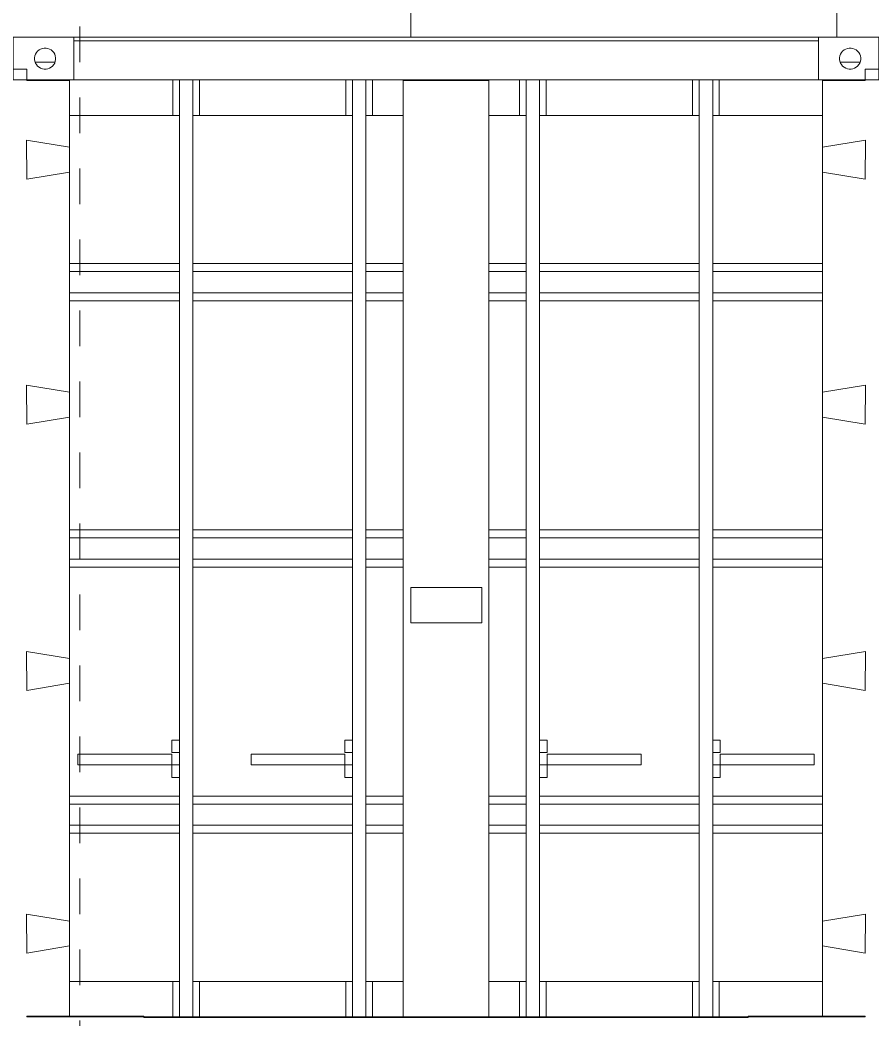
# Model space of a CAD drawing. Header units: metres. Extents: x -3 to 469, y -13 to 19.
# Drawn here: x 282.17 to 284.57, y 2.904 to 5.719 of the extents above; entities that cross this region are included whole.
import ezdxf

# ---------------------------------------------------------------- set-up
doc = ezdxf.new("R2010")
doc.units = ezdxf.units.M
doc.linetypes.add('Grid Line', pattern=[0.022225, 0.0127, -0.003175, 0.003175, -0.003175])
doc.layers.add('0-1', color=7, linetype='Continuous', lineweight=5)
doc.layers.add('A-DETL-5', color=7, linetype='Continuous', lineweight=9)
for name, color, linetype, lineweight, true_color in [('A-FLOR-2', 7, 'Continuous', 9, 0xaaaaaa), ('A-GENM-1', 7, 'Continuous', 9, 0xaaaaaa), ('A-WALL-1', 7, 'Continuous', 9, 0xaaaaaa), ('A-WALL-PATT-2', 7, 'Continuous', 5, 0x5f5f5f), ('S-GRID-1', 9, 'Grid Line', 5, 0x808080), ('S-STRS-1', 7, 'Continuous', 9, 0xaaaaaa)]:
    doc.layers.add(name, color=color, linetype=linetype, lineweight=lineweight, true_color=true_color)

# ---------------------------------------------------------------- blocks, each defined once
blk = doc.blocks.new('PL 35742 - PL 35742-329931-FACHADA 03')
at = {"layer": 'A-GENM-1'}
for p, q in [((-3.7428, 5.55), (-3.7428, 2.91)), ((-3.7048, 5.55), (-3.7428, 5.55)), ((-3.7048, 2.91), (-3.7048, 5.55)), ((-3.7428, 2.91), (-3.7048, 2.91))]:
    blk.add_line(p, q, dxfattribs=at)
blk = doc.blocks.new('Viga-002 35748 - Viga-002 35748-329957-FACHADA 03')
at = {"layer": 'A-GENM-1'}
for p, q in [((-3.7613, 5.45), (-3.7613, 5.55)), ((-3.7613, 5.55), (-3.7428, 5.55)), ((-3.7048, 5.55), (-3.6863, 5.55)), ((-3.6863, 5.55), (-3.6863, 5.45)), ((-3.7428, 5.45), (-3.7613, 5.45)), ((-3.6863, 5.45), (-3.7048, 5.45))]:
    blk.add_line(p, q, dxfattribs=at)
blk = doc.blocks.new('PL 35757 - PL 35757-329971-FACHADA 03')
at = {"layer": 'A-GENM-1'}
for p, q in [((-3.2552, 5.55), (-3.2552, 2.91)), ((-3.2172, 5.55), (-3.2552, 5.55)), ((-3.2172, 2.91), (-3.2172, 5.55)), ((-3.2552, 2.91), (-3.2172, 2.91))]:
    blk.add_line(p, q, dxfattribs=at)
blk = doc.blocks.new('Viga-002 35758 - Viga-002 35758-329983-FACHADA 03')
at = {"layer": 'A-GENM-1'}
for p, q in [((-3.2736, 5.45), (-3.2736, 5.55)), ((-3.2736, 5.55), (-3.2552, 5.55)), ((-3.2172, 5.55), (-3.1986, 5.55)), ((-3.1986, 5.55), (-3.1986, 5.45)), ((-3.2552, 5.45), (-3.2736, 5.45)), ((-3.1986, 5.45), (-3.2172, 5.45))]:
    blk.add_line(p, q, dxfattribs=at)
blk = doc.blocks.new('Viga-002 35763 - Viga-002 35763-329997-FACHADA 03')
at = {"layer": 'A-GENM-1'}
for p, q in [((-4.0671, 4.02), (-4.0671, 4.12)), ((-4.0671, 4.12), (-3.8671, 4.12)), ((-3.8671, 4.12), (-3.8671, 4.02)), ((-3.8671, 4.02), (-4.0671, 4.02))]:
    blk.add_line(p, q, dxfattribs=at)
blk = doc.blocks.new('Viga-002 35768 - Viga-002 35768-330011-FACHADA 03')
at = {"layer": 'A-GENM-1'}
for p, q in [((-3.705, 3.69), (-3.6839, 3.69)), ((-3.6839, 3.69), (-3.6839, 3.6548)), ((-3.705, 3.6548), (-3.6839, 3.6548))]:
    blk.add_line(p, q, dxfattribs=at)
blk = doc.blocks.new('Viga-002 35773 - Viga-002 35773-330025-FACHADA 03')
at = {"layer": 'A-GENM-1'}
for p, q in [((-3.6839, 3.62), (-3.6839, 3.65)), ((-3.6839, 3.65), (-3.4191, 3.65)), ((-3.4191, 3.65), (-3.4191, 3.62)), ((-3.6839, 3.62), (-3.4191, 3.62))]:
    blk.add_line(p, q, dxfattribs=at)
blk = doc.blocks.new('Viga-002 35778 - Viga-002 35778-330039-FACHADA 03')
at = {"layer": 'A-GENM-1'}
for p, q in [((-3.705, 3.62), (-3.6839, 3.62)), ((-3.6839, 3.62), (-3.6839, 3.5848)), ((-3.705, 3.5848), (-3.6839, 3.5848))]:
    blk.add_line(p, q, dxfattribs=at)
blk = doc.blocks.new('Viga-002 35787 - Viga-002 35787-330053-FACHADA 03')
at = {"layer": 'A-GENM-1'}
for p, q in [((-3.2174, 3.69), (-3.1963, 3.69)), ((-3.1963, 3.69), (-3.1963, 3.6548)), ((-3.2174, 3.6548), (-3.1963, 3.6548))]:
    blk.add_line(p, q, dxfattribs=at)
blk = doc.blocks.new('Viga-002 35792 - Viga-002 35792-330067-FACHADA 03')
at = {"layer": 'A-GENM-1'}
for p, q in [((-3.2174, 3.62), (-3.1963, 3.62)), ((-3.1963, 3.62), (-3.1963, 3.5848)), ((-3.2173, 3.5848), (-3.1963, 3.5848))]:
    blk.add_line(p, q, dxfattribs=at)
blk = doc.blocks.new('Viga-002 35797 - Viga-002 35797-330081-FACHADA 03')
at = {"layer": 'A-GENM-1'}
for p, q in [((-3.7613, 2.91), (-3.7613, 3.01)), ((-3.7613, 3.01), (-3.7428, 3.01)), ((-3.7049, 3.01), (-3.6863, 3.01)), ((-3.6863, 3.01), (-3.6863, 2.91)), ((-3.7428, 2.91), (-3.7613, 2.91)), ((-3.6863, 2.91), (-3.7048, 2.91))]:
    blk.add_line(p, q, dxfattribs=at)
blk = doc.blocks.new('Viga-002 35802 - Viga-002 35802-330095-FACHADA 03')
at = {"layer": 'A-GENM-1'}
for p, q in [((-3.2736, 2.91), (-3.2736, 3.01)), ((-3.2736, 3.01), (-3.2552, 3.01)), ((-3.2172, 3.01), (-3.1986, 3.01)), ((-3.1986, 3.01), (-3.1986, 2.91)), ((-3.2552, 2.91), (-3.2736, 2.91)), ((-3.1986, 2.91), (-3.2172, 2.91))]:
    blk.add_line(p, q, dxfattribs=at)
blk = doc.blocks.new('Viga-002 35803 - Viga-002 35803-330109-FACHADA 03')
at = {"layer": 'A-GENM-1'}
for p, q in [((-3.1963, 3.62), (-3.1963, 3.65)), ((-3.1963, 3.65), (-2.9315, 3.65)), ((-2.9315, 3.65), (-2.9315, 3.62)), ((-3.1963, 3.62), (-2.9315, 3.62))]:
    blk.add_line(p, q, dxfattribs=at)
blk = doc.blocks.new('Viga-004 35809 - Viga-004 35809-330123-FACHADA 03')
at = {"layer": 'A-GENM-1'}
for p, q in [((-2.7871, 4.69), (-2.9075, 4.67)), ((-2.7875, 4.58), (-2.7871, 4.69)), ((-2.9075, 4.67), (-2.9075, 4.6)), ((-2.9075, 4.6), (-2.7875, 4.58))]:
    blk.add_line(p, q, dxfattribs=at)
blk = doc.blocks.new('Viga-004 35813 - Viga-004 35813-330137-FACHADA 03')
at = {"layer": 'A-GENM-1'}
for p, q in [((-2.7871, 3.2), (-2.9075, 3.18)), ((-2.7875, 3.09), (-2.7871, 3.2)), ((-2.9075, 3.18), (-2.9075, 3.11)), ((-2.9075, 3.11), (-2.7875, 3.09))]:
    blk.add_line(p, q, dxfattribs=at)
blk = doc.blocks.new('Viga-004 35815 - Viga-004 35815-330151-FACHADA 03')
at = {"layer": 'A-GENM-1'}
for p, q in [((-2.7871, 3.94), (-2.9075, 3.92)), ((-2.9075, 3.92), (-2.9075, 3.85)), ((-2.7875, 3.83), (-2.7871, 3.94)), ((-2.9075, 3.85), (-2.7875, 3.83))]:
    blk.add_line(p, q, dxfattribs=at)
blk = doc.blocks.new('Viga-007 35819 - Viga-007 35819-330165-FACHADA 03')
at = {"layer": 'A-GENM-1'}
for p, q in [((-3.7428, 5.0325), (-3.8477, 5.0325)), ((-3.8477, 5.01), (-3.7428, 5.01)), ((-3.2552, 5.0325), (-3.7048, 5.0325)), ((-3.7048, 5.01), (-3.2552, 5.01)), ((-2.9079, 5.0325), (-3.2172, 5.0325)), ((-3.2172, 5.01), (-2.9079, 5.01)), ((-3.8477, 4.95), (-3.7428, 4.95)), ((-3.8477, 4.9275), (-3.7428, 4.9275)), ((-3.7048, 4.95), (-3.2552, 4.95)), ((-3.7048, 4.9275), (-3.2552, 4.9275)), ((-3.2172, 4.95), (-2.9079, 4.95)), ((-3.2172, 4.9275), (-2.9079, 4.9275)), ((-3.8477, 4.2825), (-3.7422, 4.2825)), ((-3.7055, 4.2825), (-3.2545, 4.2825)), ((-3.2178, 4.2825), (-2.9079, 4.2825)), ((-3.8477, 4.26), (-3.7422, 4.26)), ((-3.7055, 4.26), (-3.2545, 4.26)), ((-3.2178, 4.26), (-2.9079, 4.26)), ((-3.8477, 4.2), (-3.7422, 4.2)), ((-3.7055, 4.2), (-3.2545, 4.2)), ((-3.2178, 4.2), (-2.9079, 4.2)), ((-3.8477, 4.1775), (-3.7422, 4.1775)), ((-3.7055, 4.1775), (-3.2545, 4.1775)), ((-3.2178, 4.1775), (-2.9079, 4.1775)), ((-3.8477, 3.5325), (-3.7427, 3.5325)), ((-3.705, 3.5325), (-3.255, 3.5325)), ((-3.2173, 3.5325), (-2.9079, 3.5325)), ((-3.8477, 3.51), (-3.7427, 3.51)), ((-3.705, 3.51), (-3.255, 3.51)), ((-3.2173, 3.51), (-2.9079, 3.51)), ((-3.8477, 3.45), (-3.7427, 3.45)), ((-3.705, 3.45), (-3.255, 3.45)), ((-3.2173, 3.45), (-2.9079, 3.45)), ((-3.8477, 3.4275), (-3.7427, 3.4275)), ((-3.705, 3.4275), (-3.2551, 3.4275)), ((-3.2173, 3.4275), (-2.9079, 3.4275))]:
    blk.add_line(p, q, dxfattribs=at)
blk = doc.blocks.new('PL 35846 - PL 35846-330203-FACHADA 03')
at = {"layer": 'A-GENM-1'}
for p, q in [((-4.2321, 5.55), (-4.2321, 2.91)), ((-4.1941, 5.55), (-4.2321, 5.55)), ((-4.1941, 2.91), (-4.1941, 5.55)), ((-4.2321, 2.91), (-4.1941, 2.91))]:
    blk.add_line(p, q, dxfattribs=at)
blk = doc.blocks.new('PL 35859 - PL 35859-330215-FACHADA 03')
at = {"layer": 'A-GENM-1'}
for p, q in [((-4.7197, 5.55), (-4.7197, 2.91)), ((-4.6817, 5.55), (-4.7197, 5.55)), ((-4.6817, 2.91), (-4.6817, 5.55)), ((-4.7197, 2.91), (-4.6817, 2.91))]:
    blk.add_line(p, q, dxfattribs=at)
blk = doc.blocks.new('Viga-002 35860 - Viga-002 35860-330227-FACHADA 03')
at = {"layer": 'A-GENM-1'}
for p, q in [((-4.2506, 5.45), (-4.2506, 5.55)), ((-4.2506, 5.55), (-4.2321, 5.55)), ((-4.1941, 5.55), (-4.1756, 5.55)), ((-4.1756, 5.55), (-4.1756, 5.45)), ((-4.2506, 5.45), (-4.2321, 5.45)), ((-4.1941, 5.45), (-4.1756, 5.45))]:
    blk.add_line(p, q, dxfattribs=at)
blk = doc.blocks.new('Viga-002 35865 - Viga-002 35865-330241-FACHADA 03')
at = {"layer": 'A-GENM-1'}
for p, q in [((-4.7383, 5.45), (-4.7383, 5.55)), ((-4.7383, 5.55), (-4.7197, 5.55)), ((-4.6817, 5.55), (-4.6633, 5.55)), ((-4.6633, 5.55), (-4.6633, 5.45)), ((-4.7383, 5.45), (-4.7197, 5.45)), ((-4.6817, 5.45), (-4.6633, 5.45))]:
    blk.add_line(p, q, dxfattribs=at)
blk = doc.blocks.new('Viga-002 35870 - Viga-002 35870-330255-FACHADA 03')
at = {"layer": 'A-GENM-1'}
for p, q in [((-4.5178, 3.62), (-4.5178, 3.65)), ((-4.5178, 3.65), (-4.2531, 3.65)), ((-4.2531, 3.65), (-4.2531, 3.62)), ((-4.2531, 3.62), (-4.5178, 3.62))]:
    blk.add_line(p, q, dxfattribs=at)
blk = doc.blocks.new('Viga-002 35879 - Viga-002 35879-330269-FACHADA 03')
at = {"layer": 'A-GENM-1'}
for p, q in [((-4.2531, 3.6548), (-4.2531, 3.69)), ((-4.2531, 3.69), (-4.2321, 3.69)), ((-4.2321, 3.6548), (-4.2531, 3.6548))]:
    blk.add_line(p, q, dxfattribs=at)
blk = doc.blocks.new('Viga-002 35880 - Viga-002 35880-330283-FACHADA 03')
at = {"layer": 'A-GENM-1'}
for p, q in [((-4.2531, 3.5848), (-4.2531, 3.62)), ((-4.2531, 3.62), (-4.2321, 3.62)), ((-4.2321, 3.5848), (-4.2531, 3.5848))]:
    blk.add_line(p, q, dxfattribs=at)
blk = doc.blocks.new('Viga-004 35881 - Viga-004 35881-330297-FACHADA 03')
at = {"layer": 'A-GENM-1'}
for p, q in [((-2.7871, 5.38), (-2.9075, 5.36)), ((-2.7875, 5.27), (-2.7871, 5.38)), ((-2.9075, 5.36), (-2.9075, 5.29)), ((-2.9075, 5.29), (-2.7875, 5.27))]:
    blk.add_line(p, q, dxfattribs=at)
blk = doc.blocks.new('Viga-002 35890 - Viga-002 35890-330311-FACHADA 03')
at = {"layer": 'A-GENM-1'}
for p, q in [((-5.0054, 3.62), (-5.0054, 3.65)), ((-5.0054, 3.65), (-4.7407, 3.65)), ((-4.7407, 3.65), (-4.7407, 3.62)), ((-4.7407, 3.62), (-5.0054, 3.62))]:
    blk.add_line(p, q, dxfattribs=at)
blk = doc.blocks.new('Viga-002 35891 - Viga-002 35891-330325-FACHADA 03')
at = {"layer": 'A-GENM-1'}
for p, q in [((-4.7407, 3.6548), (-4.7407, 3.69)), ((-4.7407, 3.69), (-4.7197, 3.69)), ((-4.7197, 3.6548), (-4.7407, 3.6548))]:
    blk.add_line(p, q, dxfattribs=at)
blk = doc.blocks.new('Viga-002 35896 - Viga-002 35896-330339-FACHADA 03')
at = {"layer": 'A-GENM-1'}
for p, q in [((-4.7407, 3.5848), (-4.7407, 3.62)), ((-4.7407, 3.62), (-4.7197, 3.62)), ((-4.7197, 3.5848), (-4.7407, 3.5848))]:
    blk.add_line(p, q, dxfattribs=at)
blk = doc.blocks.new('Viga-002 35901 - Viga-002 35901-330353-FACHADA 03')
at = {"layer": 'A-GENM-1'}
for p, q in [((-4.2506, 2.91), (-4.2506, 3.01)), ((-4.2506, 3.01), (-4.2321, 3.01)), ((-4.1941, 3.01), (-4.1756, 3.01)), ((-4.1756, 3.01), (-4.1756, 2.91)), ((-4.2506, 2.91), (-4.2321, 2.91)), ((-4.1941, 2.91), (-4.1756, 2.91))]:
    blk.add_line(p, q, dxfattribs=at)
blk = doc.blocks.new('Viga-002 35906 - Viga-002 35906-330367-FACHADA 03')
at = {"layer": 'A-GENM-1'}
for p, q in [((-4.7383, 2.91), (-4.7383, 3.01)), ((-4.7383, 3.01), (-4.7197, 3.01)), ((-4.6818, 3.01), (-4.6633, 3.01)), ((-4.6633, 3.01), (-4.6633, 2.91)), ((-4.7383, 2.91), (-4.7197, 2.91)), ((-4.6817, 2.91), (-4.6633, 2.91))]:
    blk.add_line(p, q, dxfattribs=at)
blk = doc.blocks.new('Viga-004 35913 - Viga-004 35913-330381-FACHADA 03')
at = {"layer": 'A-GENM-1'}
for p, q in [((-5.0295, 4.67), (-5.1499, 4.69)), ((-5.1499, 4.69), (-5.1495, 4.58)), ((-5.0295, 4.6), (-5.0295, 4.67)), ((-5.1495, 4.58), (-5.0295, 4.6))]:
    blk.add_line(p, q, dxfattribs=at)
blk = doc.blocks.new('Viga-004 35914 - Viga-004 35914-330395-FACHADA 03')
at = {"layer": 'A-GENM-1'}
for p, q in [((-5.0295, 3.92), (-5.1499, 3.94)), ((-5.1499, 3.94), (-5.1495, 3.83)), ((-5.0295, 3.85), (-5.0295, 3.92)), ((-5.1495, 3.83), (-5.0295, 3.85))]:
    blk.add_line(p, q, dxfattribs=at)
blk = doc.blocks.new('Viga-004 35921 - Viga-004 35921-330409-FACHADA 03')
at = {"layer": 'A-GENM-1'}
for p, q in [((-5.0295, 3.18), (-5.1499, 3.2)), ((-5.1499, 3.2), (-5.1495, 3.09)), ((-5.0295, 3.11), (-5.0295, 3.18)), ((-5.1495, 3.09), (-5.0295, 3.11))]:
    blk.add_line(p, q, dxfattribs=at)
blk = doc.blocks.new('Viga-004 35922 - Viga-004 35922-330423-FACHADA 03')
at = {"layer": 'A-GENM-1'}
for p, q in [((-5.0295, 5.36), (-5.1499, 5.38)), ((-5.1499, 5.38), (-5.1495, 5.27)), ((-5.0295, 5.29), (-5.0295, 5.36)), ((-5.1495, 5.27), (-5.0295, 5.29))]:
    blk.add_line(p, q, dxfattribs=at)
blk = doc.blocks.new('Viga-007 35959 - Viga-007 35959-330463-FACHADA 03')
at = {"layer": 'A-GENM-1'}
for p, q in [((-4.7196, 5.0325), (-5.0291, 5.0325)), ((-4.7196, 5.01), (-5.0291, 5.01)), ((-4.232, 5.0325), (-4.6817, 5.0325)), ((-4.2319, 5.01), (-4.6817, 5.01)), ((-4.0893, 5.0325), (-4.1941, 5.0325)), ((-4.0893, 5.01), (-4.1941, 5.01)), ((-4.7196, 4.95), (-5.0291, 4.95)), ((-4.7196, 4.9275), (-5.0291, 4.9275)), ((-4.2319, 4.95), (-4.6817, 4.95)), ((-4.2319, 4.9275), (-4.6817, 4.9275)), ((-4.0893, 4.95), (-4.1941, 4.95)), ((-4.0893, 4.9275), (-4.1941, 4.9275)), ((-4.7191, 4.2825), (-5.0291, 4.2825)), ((-4.2314, 4.2825), (-4.6824, 4.2825)), ((-4.0893, 4.2825), (-4.1947, 4.2825)), ((-4.7191, 4.26), (-5.0291, 4.26)), ((-4.2314, 4.26), (-4.6824, 4.26)), ((-4.0893, 4.26), (-4.1947, 4.26)), ((-4.7191, 4.2), (-5.0291, 4.2)), ((-4.2314, 4.2), (-4.6824, 4.2)), ((-4.0893, 4.2), (-4.1947, 4.2)), ((-4.7191, 4.1775), (-5.0291, 4.1775)), ((-4.2314, 4.1775), (-4.6824, 4.1775)), ((-4.0893, 4.1775), (-4.1947, 4.1775)), ((-4.7197, 3.5325), (-5.0291, 3.5325)), ((-4.2321, 3.5325), (-4.6819, 3.5325)), ((-4.0893, 3.5325), (-4.1942, 3.5325)), ((-4.7197, 3.51), (-5.0291, 3.51)), ((-4.2321, 3.51), (-4.6819, 3.51)), ((-4.0893, 3.51), (-4.1942, 3.51)), ((-4.7197, 3.45), (-5.0291, 3.45)), ((-4.2321, 3.45), (-4.6819, 3.45)), ((-4.0893, 3.45), (-4.1942, 3.45)), ((-4.7197, 3.4275), (-5.0291, 3.4275)), ((-4.2321, 3.4275), (-4.6819, 3.4275)), ((-4.0893, 3.4275), (-4.1942, 3.4275))]:
    blk.add_line(p, q, dxfattribs=at)
blk = doc.blocks.new('Viga-003 36861 - Viga-003 36861-334027-FACHADA 03')
at = {"layer": 'A-GENM-1'}
blk.add_line((-2.9194, 5.67), (-5.0174, 5.67), dxfattribs=at)
blk = doc.blocks.new('CONTAINER 36953 - CONTAINER-334375-FACHADA 03')
at = {"layer": 'S-STRS-1'}
for p, q in [((-2.9194, 5.55), (-2.9194, 5.67)), ((-2.9194, 5.67), (-2.9194, 5.55)), ((-2.7494, 5.67), (-2.9194, 5.67)), ((-2.9194, 5.67), (-2.7494, 5.67)), ((-2.7494, 5.55), (-2.7494, 5.67)), ((-2.7494, 5.67), (-2.7494, 5.55)), ((-2.8543, 5.6271), (-2.851, 5.6311)), ((-2.851, 5.6311), (-2.8543, 5.6271)), ((-2.851, 5.6311), (-2.847, 5.6344)), ((-2.847, 5.6344), (-2.851, 5.6311)), ((-2.847, 5.6344), (-2.8425, 5.637)), ((-2.8425, 5.637), (-2.847, 5.6344)), ((-2.8425, 5.637), (-2.8376, 5.6388)), ((-2.8376, 5.6388), (-2.8425, 5.637)), ((-2.8376, 5.6388), (-2.8325, 5.6397)), ((-2.8325, 5.6397), (-2.8376, 5.6388)), ((-2.8325, 5.6397), (-2.8273, 5.6397)), ((-2.8273, 5.6397), (-2.8325, 5.6397)), ((-2.8273, 5.6397), (-2.8222, 5.6388)), ((-2.8222, 5.6388), (-2.8273, 5.6397)), ((-2.8222, 5.6388), (-2.8173, 5.637)), ((-2.8173, 5.637), (-2.8222, 5.6388)), ((-2.8173, 5.637), (-2.8128, 5.6344)), ((-2.8128, 5.6344), (-2.8173, 5.637)), ((-2.8128, 5.6344), (-2.8089, 5.6311)), ((-2.8089, 5.6311), (-2.8128, 5.6344)), ((-2.8089, 5.6311), (-2.8055, 5.6271)), ((-2.8055, 5.6271), (-2.8089, 5.6311)), ((-2.8596, 5.6126), (-2.8587, 5.6177)), ((-2.8587, 5.6177), (-2.8596, 5.6126)), ((-2.8596, 5.61), (-2.8596, 5.6126)), ((-2.8596, 5.6126), (-2.8596, 5.61)), ((-2.8596, 5.61), (-2.8596, 5.6074)), ((-2.8596, 5.6074), (-2.8596, 5.61)), ((-2.8587, 5.6023), (-2.8596, 5.6074)), ((-2.8587, 5.6023), (-2.8596, 5.6074)), ((-2.8587, 5.6177), (-2.8569, 5.6226)), ((-2.8569, 5.6226), (-2.8587, 5.6177)), ((-2.8587, 5.6023), (-2.8569, 5.5974)), ((-2.8569, 5.5974), (-2.8587, 5.6023)), ((-2.8569, 5.6226), (-2.8543, 5.6271)), ((-2.8543, 5.6271), (-2.8569, 5.6226)), ((-2.8055, 5.6271), (-2.8029, 5.6226)), ((-2.8055, 5.6271), (-2.8029, 5.6226)), ((-2.8029, 5.6226), (-2.8011, 5.6177)), ((-2.8011, 5.6177), (-2.8029, 5.6226)), ((-2.8011, 5.6023), (-2.8029, 5.5974)), ((-2.8029, 5.5974), (-2.8011, 5.6023)), ((-2.8011, 5.6177), (-2.8002, 5.6126)), ((-2.8002, 5.6126), (-2.8011, 5.6177)), ((-2.8002, 5.6074), (-2.8011, 5.6023)), ((-2.8011, 5.6023), (-2.8002, 5.6074)), ((-2.8002, 5.6126), (-2.8002, 5.61)), ((-2.8002, 5.61), (-2.8002, 5.6126)), ((-2.8002, 5.61), (-2.8002, 5.6074)), ((-2.8002, 5.6074), (-2.8002, 5.61)), ((-2.8543, 5.5929), (-2.8569, 5.5974)), ((-2.8569, 5.5974), (-2.8543, 5.5929)), ((-2.851, 5.5889), (-2.8543, 5.5929)), ((-2.8543, 5.5929), (-2.851, 5.5889)), ((-2.847, 5.5856), (-2.851, 5.5889)), ((-2.851, 5.5889), (-2.847, 5.5856)), ((-2.8425, 5.583), (-2.847, 5.5856)), ((-2.847, 5.5856), (-2.8425, 5.583)), ((-2.8376, 5.5812), (-2.8425, 5.583)), ((-2.8425, 5.583), (-2.8376, 5.5812)), ((-2.8325, 5.5803), (-2.8376, 5.5812)), ((-2.8376, 5.5812), (-2.8325, 5.5803)), ((-2.8273, 5.5803), (-2.8325, 5.5803)), ((-2.8325, 5.5803), (-2.8273, 5.5803)), ((-2.8222, 5.5812), (-2.8273, 5.5803)), ((-2.8273, 5.5803), (-2.8222, 5.5812)), ((-2.8173, 5.583), (-2.8222, 5.5812)), ((-2.8222, 5.5812), (-2.8173, 5.583)), ((-2.8128, 5.5856), (-2.8173, 5.583)), ((-2.8173, 5.583), (-2.8128, 5.5856)), ((-2.8089, 5.5889), (-2.8128, 5.5856)), ((-2.8128, 5.5856), (-2.8089, 5.5889)), ((-2.8055, 5.5929), (-2.8089, 5.5889)), ((-2.8089, 5.5889), (-2.8055, 5.5929)), ((-2.8029, 5.5974), (-2.8055, 5.5929)), ((-2.8055, 5.5929), (-2.8029, 5.5974)), ((-2.9194, 5.55), (-2.7494, 5.55)), ((-2.7494, 5.55), (-2.9194, 5.55))]:
    blk.add_line(p, q, dxfattribs=at)
blk = doc.blocks.new('CONTAINER 36953 - CONTAINER 36953-334379-FACHADA 03')
blk.add_blockref('CONTAINER 36953 - CONTAINER-334375-FACHADA 03', (0, 0))
blk = doc.blocks.new('CONTAINER 37093 - CONTAINER-334869-FACHADA 03')
at = {"layer": 'S-STRS-1'}
for p, q in [((-5.1874, 5.55), (-5.1874, 5.67)), ((-5.1874, 5.67), (-5.1874, 5.55)), ((-5.0174, 5.67), (-5.1874, 5.67)), ((-5.1874, 5.67), (-5.0174, 5.67)), ((-5.0174, 5.55), (-5.0174, 5.67)), ((-5.0174, 5.67), (-5.0174, 5.55)), ((-5.1223, 5.6271), (-5.119, 5.6311)), ((-5.119, 5.6311), (-5.1223, 5.6271)), ((-5.119, 5.6311), (-5.115, 5.6344)), ((-5.115, 5.6344), (-5.119, 5.6311)), ((-5.115, 5.6344), (-5.1105, 5.637)), ((-5.1105, 5.637), (-5.115, 5.6344)), ((-5.1105, 5.637), (-5.1056, 5.6388)), ((-5.1056, 5.6388), (-5.1105, 5.637)), ((-5.1056, 5.6388), (-5.1005, 5.6397)), ((-5.1005, 5.6397), (-5.1056, 5.6388)), ((-5.1005, 5.6397), (-5.0953, 5.6397)), ((-5.0953, 5.6397), (-5.1005, 5.6397)), ((-5.0953, 5.6397), (-5.0902, 5.6388)), ((-5.0902, 5.6388), (-5.0953, 5.6397)), ((-5.0902, 5.6388), (-5.0853, 5.637)), ((-5.0853, 5.637), (-5.0902, 5.6388)), ((-5.0853, 5.637), (-5.0808, 5.6344)), ((-5.0808, 5.6344), (-5.0853, 5.637)), ((-5.0808, 5.6344), (-5.0769, 5.6311)), ((-5.0769, 5.6311), (-5.0808, 5.6344)), ((-5.0769, 5.6311), (-5.0735, 5.6271)), ((-5.0735, 5.6271), (-5.0769, 5.6311)), ((-5.1276, 5.6126), (-5.1267, 5.6177)), ((-5.1267, 5.6177), (-5.1276, 5.6126)), ((-5.1276, 5.61), (-5.1276, 5.6126)), ((-5.1276, 5.6126), (-5.1276, 5.61)), ((-5.1276, 5.61), (-5.1276, 5.6074)), ((-5.1276, 5.6074), (-5.1276, 5.61)), ((-5.1267, 5.6023), (-5.1276, 5.6074)), ((-5.1267, 5.6023), (-5.1276, 5.6074)), ((-5.1267, 5.6177), (-5.1249, 5.6226)), ((-5.1249, 5.6226), (-5.1267, 5.6177)), ((-5.1267, 5.6023), (-5.1249, 5.5974)), ((-5.1249, 5.5974), (-5.1267, 5.6023)), ((-5.1249, 5.6226), (-5.1223, 5.6271)), ((-5.1223, 5.6271), (-5.1249, 5.6226)), ((-5.0735, 5.6271), (-5.0709, 5.6226)), ((-5.0735, 5.6271), (-5.0709, 5.6226)), ((-5.0709, 5.6226), (-5.0691, 5.6177)), ((-5.0691, 5.6177), (-5.0709, 5.6226)), ((-5.0691, 5.6023), (-5.0709, 5.5974)), ((-5.0709, 5.5974), (-5.0691, 5.6023)), ((-5.0691, 5.6177), (-5.0682, 5.6126)), ((-5.0682, 5.6126), (-5.0691, 5.6177)), ((-5.0682, 5.6074), (-5.0691, 5.6023)), ((-5.0691, 5.6023), (-5.0682, 5.6074)), ((-5.0682, 5.6126), (-5.0682, 5.61)), ((-5.0682, 5.61), (-5.0682, 5.6126)), ((-5.0682, 5.61), (-5.0682, 5.6074)), ((-5.0682, 5.6074), (-5.0682, 5.61)), ((-5.1223, 5.5929), (-5.1249, 5.5974)), ((-5.1249, 5.5974), (-5.1223, 5.5929)), ((-5.119, 5.5889), (-5.1223, 5.5929)), ((-5.1223, 5.5929), (-5.119, 5.5889)), ((-5.115, 5.5856), (-5.119, 5.5889)), ((-5.119, 5.5889), (-5.115, 5.5856)), ((-5.1105, 5.583), (-5.115, 5.5856)), ((-5.115, 5.5856), (-5.1105, 5.583)), ((-5.1056, 5.5812), (-5.1105, 5.583)), ((-5.1105, 5.583), (-5.1056, 5.5812)), ((-5.1005, 5.5803), (-5.1056, 5.5812)), ((-5.1056, 5.5812), (-5.1005, 5.5803)), ((-5.0953, 5.5803), (-5.1005, 5.5803)), ((-5.1005, 5.5803), (-5.0953, 5.5803)), ((-5.0902, 5.5812), (-5.0953, 5.5803)), ((-5.0953, 5.5803), (-5.0902, 5.5812)), ((-5.0853, 5.583), (-5.0902, 5.5812)), ((-5.0902, 5.5812), (-5.0853, 5.583)), ((-5.0808, 5.5856), (-5.0853, 5.583)), ((-5.0853, 5.583), (-5.0808, 5.5856)), ((-5.0769, 5.5889), (-5.0808, 5.5856)), ((-5.0808, 5.5856), (-5.0769, 5.5889)), ((-5.0735, 5.5929), (-5.0769, 5.5889)), ((-5.0769, 5.5889), (-5.0735, 5.5929)), ((-5.0709, 5.5974), (-5.0735, 5.5929)), ((-5.0735, 5.5929), (-5.0709, 5.5974)), ((-5.1874, 5.55), (-5.0174, 5.55)), ((-5.0174, 5.55), (-5.1874, 5.55))]:
    blk.add_line(p, q, dxfattribs=at)
blk = doc.blocks.new('CONTAINER 37093 - CONTAINER 37093-334873-FACHADA 03')
blk.add_blockref('CONTAINER 37093 - CONTAINER-334869-FACHADA 03', (0, 0))
blk = doc.blocks.new('CONTAINER-R01_rvt-3-FACHADA 03')
at = {"layer": 'A-FLOR-2'}
for p, q in [((-5.0174, 5.66), (-2.9194, 5.66)), ((-5.0174, 5.55), (-5.0174, 5.66)), ((-2.9194, 5.66), (-2.9194, 5.55)), ((-5.1255, 5.6), (-5.07, 5.6)), ((-2.8579, 5.6), (-2.802, 5.6)), ((-4.7383, 5.55), (-5.0174, 5.55)), ((-4.2506, 5.55), (-4.6633, 5.55)), ((-3.7613, 5.55), (-4.1756, 5.55)), ((-3.2736, 5.55), (-3.6863, 5.55)), ((-2.9194, 5.55), (-3.1986, 5.55))]:
    blk.add_line(p, q, dxfattribs=at)
at = {"layer": 'A-WALL-1'}
for p, q in [((-5.1875, 5.58), (-5.1495, 5.58)), ((-5.1495, 5.58), (-5.1495, 5.548)), ((-2.7875, 5.548), (-2.7875, 5.58)), ((-2.7875, 5.58), (-2.7495, 5.58)), ((-5.0291, 5.548), (-5.1495, 5.548)), ((-4.7383, 5.55), (-5.0291, 5.55)), ((-5.0291, 5.55), (-5.0291, 5.45)), ((-5.0291, 2.91), (-5.0291, 5.548)), ((-4.2506, 5.55), (-4.6633, 5.55)), ((-4.0893, 5.55), (-4.1756, 5.55)), ((-4.0893, 5.45), (-4.0893, 5.55)), ((-3.9681, 5.548), (-4.0893, 5.548)), ((-4.0893, 5.548), (-4.0893, 2.91)), ((-3.8477, 5.548), (-3.9681, 5.548)), ((-3.7613, 5.55), (-3.8477, 5.55)), ((-3.8477, 5.55), (-3.8477, 5.45)), ((-3.8477, 3.01), (-3.8477, 5.548)), ((-3.2736, 5.55), (-3.6863, 5.55)), ((-2.9079, 5.55), (-3.1986, 5.55)), ((-2.9079, 5.45), (-2.9079, 5.55)), ((-2.7875, 5.548), (-2.9079, 5.548)), ((-2.9079, 5.548), (-2.9079, 2.91)), ((-5.0291, 5.45), (-4.7383, 5.45)), ((-4.6633, 5.45), (-4.2506, 5.45)), ((-4.1756, 5.45), (-4.0893, 5.45)), ((-3.8477, 5.45), (-3.7613, 5.45)), ((-3.6863, 5.45), (-3.2736, 5.45)), ((-3.1986, 5.45), (-2.9079, 5.45)), ((-4.7383, 3.01), (-5.0291, 3.01)), ((-5.0291, 3.01), (-5.0291, 2.91)), ((-4.2506, 3.01), (-4.6633, 3.01)), ((-4.0893, 3.01), (-4.1756, 3.01)), ((-4.0893, 2.91), (-4.0893, 3.01)), ((-3.7613, 3.01), (-3.8477, 3.01)), ((-3.8477, 3.01), (-3.8477, 2.91)), ((-3.2736, 3.01), (-3.6863, 3.01)), ((-2.9079, 3.01), (-3.1986, 3.01)), ((-2.9079, 2.91), (-2.9079, 3.01)), ((-5.0175, 2.912), (-5.1495, 2.912)), ((-5.1495, 2.912), (-5.1495, 2.91)), ((-5.1495, 2.91), (-5.0291, 2.91)), ((-5.0291, 2.91), (-4.7383, 2.91)), ((-4.8195, 2.9125), (-5.0175, 2.9125)), ((-5.0175, 2.9125), (-5.0175, 2.912)), ((-4.8195, 2.9085), (-4.8195, 2.9125)), ((-3.1175, 2.9085), (-4.8195, 2.9085)), ((-4.6633, 2.91), (-4.2506, 2.91)), ((-4.1756, 2.91), (-4.0893, 2.91)), ((-4.0893, 2.91), (-3.9681, 2.91)), ((-3.9681, 2.91), (-3.8477, 2.91)), ((-3.8477, 2.91), (-3.7613, 2.91)), ((-3.6863, 2.91), (-3.2736, 2.91)), ((-3.1986, 2.91), (-2.9079, 2.91)), ((-2.9195, 2.9125), (-3.1175, 2.9125)), ((-3.1175, 2.9125), (-3.1175, 2.9085)), ((-2.9195, 2.912), (-2.9195, 2.9125)), ((-2.7875, 2.912), (-2.9195, 2.912)), ((-2.9079, 2.91), (-2.7875, 2.91)), ((-2.7875, 2.91), (-2.7875, 2.912))]:
    blk.add_line(p, q, dxfattribs=at)
at = {"layer": 'A-GENM-1'}
for name in ['Viga-003 36861 - Viga-003 36861-334027-FACHADA 03', 'Viga-002 35865 - Viga-002 35865-330241-FACHADA 03', 'PL 35859 - PL 35859-330215-FACHADA 03', 'Viga-002 35860 - Viga-002 35860-330227-FACHADA 03', 'PL 35846 - PL 35846-330203-FACHADA 03', 'Viga-002 35748 - Viga-002 35748-329957-FACHADA 03', 'PL 35742 - PL 35742-329931-FACHADA 03', 'Viga-002 35758 - Viga-002 35758-329983-FACHADA 03', 'PL 35757 - PL 35757-329971-FACHADA 03', 'Viga-004 35922 - Viga-004 35922-330423-FACHADA 03', 'Viga-004 35881 - Viga-004 35881-330297-FACHADA 03', 'Viga-007 35959 - Viga-007 35959-330463-FACHADA 03', 'Viga-007 35819 - Viga-007 35819-330165-FACHADA 03', 'Viga-004 35913 - Viga-004 35913-330381-FACHADA 03', 'Viga-004 35809 - Viga-004 35809-330123-FACHADA 03', 'Viga-002 35763 - Viga-002 35763-329997-FACHADA 03', 'Viga-004 35914 - Viga-004 35914-330395-FACHADA 03', 'Viga-004 35815 - Viga-004 35815-330151-FACHADA 03', 'Viga-002 35891 - Viga-002 35891-330325-FACHADA 03', 'Viga-002 35879 - Viga-002 35879-330269-FACHADA 03', 'Viga-002 35768 - Viga-002 35768-330011-FACHADA 03', 'Viga-002 35787 - Viga-002 35787-330053-FACHADA 03', 'Viga-002 35890 - Viga-002 35890-330311-FACHADA 03', 'Viga-002 35870 - Viga-002 35870-330255-FACHADA 03', 'Viga-002 35773 - Viga-002 35773-330025-FACHADA 03', 'Viga-002 35803 - Viga-002 35803-330109-FACHADA 03', 'Viga-002 35896 - Viga-002 35896-330339-FACHADA 03', 'Viga-002 35880 - Viga-002 35880-330283-FACHADA 03', 'Viga-002 35778 - Viga-002 35778-330039-FACHADA 03', 'Viga-002 35792 - Viga-002 35792-330067-FACHADA 03', 'Viga-004 35921 - Viga-004 35921-330409-FACHADA 03', 'Viga-004 35813 - Viga-004 35813-330137-FACHADA 03', 'Viga-002 35906 - Viga-002 35906-330367-FACHADA 03', 'Viga-002 35901 - Viga-002 35901-330353-FACHADA 03', 'Viga-002 35797 - Viga-002 35797-330081-FACHADA 03', 'Viga-002 35802 - Viga-002 35802-330095-FACHADA 03']:
    blk.add_blockref(name, (0, 0), dxfattribs=at)
at = {"layer": 'S-STRS-1'}
for name in ['CONTAINER 37093 - CONTAINER 37093-334873-FACHADA 03', 'CONTAINER 36953 - CONTAINER 36953-334379-FACHADA 03']:
    blk.add_blockref(name, (0, 0), dxfattribs=at)

msp = doc.modelspace()

# ---------------------------------------------------------------- hatches: boundary and pattern name
at = {"layer": 'A-WALL-PATT-2'}
h = msp.add_hatch(dxfattribs=at)
h.set_pattern_fill('FP_50', color=256, style=0, pattern_type=2)
h.set_pattern_definition([(90, (286.8704, 0), (-1.2, 7e-17), [])])
h.paths.add_polyline_path([(284.4877, 5.67), (286.8504, 5.67), (286.8504, 7.55), (280.7057, 7.55), (280.7057, 5.67), (284.4844, 5.67)])

# ---------------------------------------------------------------- linework, layer by layer
at = {"layer": 'A-DETL-5'}
msp.add_line((280.6657, 5.67), (286.8504, 5.67), dxfattribs=at)
at = {"layer": 'S-GRID-1'}
msp.add_line((282.3387, 0.6), (282.3387, 17.1078), dxfattribs=at)

# ---------------------------------------------------------------- block references
at = {"layer": '0-1'}
msp.add_blockref('CONTAINER-R01_rvt-3-FACHADA 03', (287.3387, 0), dxfattribs=at)

doc.saveas('drawing.dxf')
